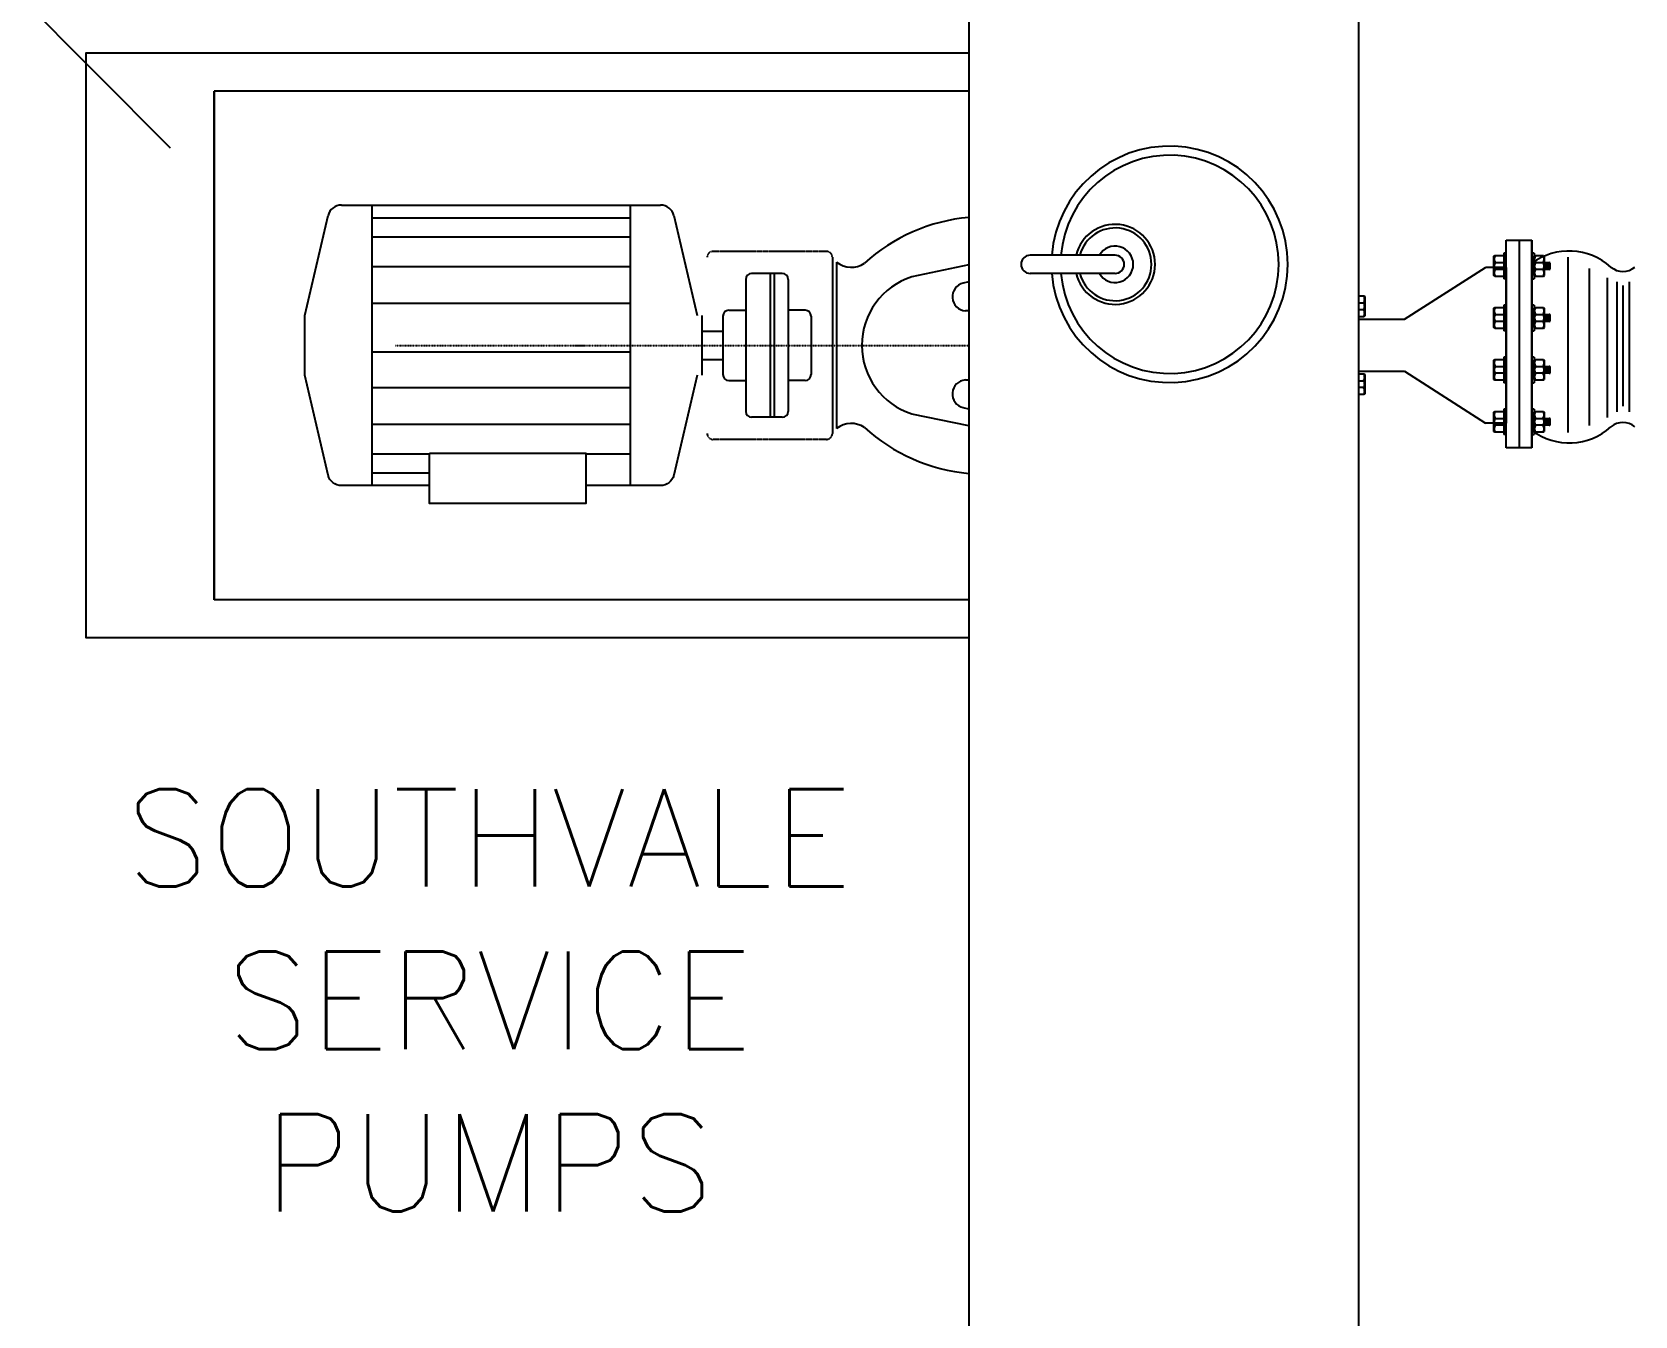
# Model space of a CAD drawing. Header units: inches. Extents: x 68782 to 87500, y -27905 to -16049.
# Drawn here: x 80414 to 81648, y -19602 to -18614 of the extents above; entities that cross this region are included whole.
import ezdxf

# ---------------------------------------------------------------- set-up
doc = ezdxf.new("R2010")
doc.units = ezdxf.units.IN
doc.header["$MEASUREMENT"] = 0
doc.linetypes.add('CENTER', pattern=[2, 1.25, -0.25, 0.25, -0.25])
doc.linetypes.add('DASHED2', pattern=[0.375, 0.25, -0.125])
doc.layers.add('M-HVAC-PIPE-TEXT', color=2, linetype='Continuous', lineweight=25)
doc.layers.add('M-X-BKGD', color=8, linetype='Continuous')
doc.styles.add('SIMS', font='simplex.shx')
doc.styles.get("Standard").update_dxf_attribs({"font": 'arial.ttf'})
doc.dimstyles.get("Standard").update_dxf_attribs({"dimtxt": 0.18, "dimasz": 0.18, "dimexe": 0.18, "dimexo": 0.0625, "dimgap": 0.09, "dimtad": 0, "dimtih": 1, "dimtoh": 1, "dimdec": 4, "dimzin": 0, "dimdsep": 46, "dimtxsty": 'Standard', "dimcen": 0.09, "dimadec": 0, "dimazin": 0, "dimtfac": 1, "dimtdec": 4, "dimtofl": 0, "dimtmove": 0, "dimatfit": 3, "dimfxl": 1, "dimtolj": 1, "dimtzin": 0, "dimarcsym": 0})

msp = doc.modelspace()

# ---------------------------------------------------------------- linework, layer by layer
at = {"layer": 'M-X-BKGD'}
for p, q in [((81135, -18586.9), (81135, -25904.9)), ((81435, -18586.9), (81435, -25904.9)), ((81135, -18659.1), (80553.7, -18659.1)), ((80553.7, -18659.1), (80553.7, -19050.7)), ((80553.7, -19050.7), (80553.7, -18659.1)), ((81135, -18659.1), (80553.7, -18659.1)), ((80651.7, -18747), (80675.2, -18747)), ((80675.2, -18747), (80675.2, -18962.8)), ((80675.2, -18747), (80839.9, -18747)), ((80839.9, -18747), (80897.6, -18747)), ((80874.1, -18747), (80874.1, -18962.8)), ((80623.6, -18831.9), (80641.6, -18755)), ((80907.7, -18755), (80925.7, -18831.9)), ((81548.9, -18853.8), (81548.9, -18773.8)), ((81548.9, -18773.8), (81568.6, -18773.8)), ((81568.6, -18773.8), (81568.6, -18853.8)), ((81568.6, -18773.8), (81568.6, -18933.8)), ((81568.6, -18813.8), (81568.6, -18773.8)), ((81247.6, -18785.5), (81182.2, -18785.5)), ((81548.9, -18864.7), (81548.9, -18784.7)), ((81570.4, -18783.9), (81568.6, -18783.9)), ((81568.6, -18783.9), (81568.6, -18803.6)), ((80991.3, -18799.6), (80967.7, -18799.6)), ((81033.1, -18790.8), (81033.1, -18919)), ((81135, -18793), (81091, -18802)), ((81247.6, -18799.5), (81182.2, -18799.5)), ((81470.4, -18834.7), (81532.9, -18794.9)), ((81548.9, -18794.9), (81532.9, -18794.9)), ((81548.9, -18794.9), (81548.9, -18914.7)), ((81568.6, -18791.7), (81568.6, -18917.9)), ((81568.6, -18793.8), (81570.4, -18793.8)), ((80963.1, -18804.1), (80963.1, -18905.7)), ((80995.9, -18804.1), (80995.9, -18905.7)), ((81135, -18805.9), (81130.5, -18806.9)), ((81568.6, -18853.8), (81568.6, -18813.8)), ((81570.4, -18823.9), (81568.6, -18823.9)), ((81568.6, -18823.9), (81568.6, -18843.6)), ((80945.5, -18832.4), (80945.5, -18877.4)), ((80950.1, -18827.8), (80963.1, -18827.8)), ((81008.9, -18827.8), (80995.9, -18827.8)), ((81013.5, -18832.4), (81013.5, -18877.4)), ((81435, -18834.7), (81470.4, -18834.7)), ((81435, -18834.7), (81470.4, -18834.7)), ((81568.6, -18833.8), (81570.4, -18833.8)), ((80928.7, -18844), (80945.5, -18844)), ((81548.9, -18854.8), (81548.9, -18854.8)), ((81568.6, -18933.8), (81568.6, -18853.8)), ((81568.6, -18893.8), (81568.6, -18853.8)), ((80928.7, -18865.8), (80945.5, -18865.8)), ((81570.4, -18863.9), (81568.6, -18863.9)), ((81568.6, -18863.9), (81568.6, -18883.6)), ((81568.6, -18873.8), (81570.4, -18873.8)), ((80950.1, -18882), (80963.1, -18882)), ((81008.9, -18882), (80995.9, -18882)), ((81435, -18874.7), (81470.4, -18874.7)), ((81435, -18874.7), (81470.4, -18874.7)), ((81470.4, -18874.7), (81532.9, -18914.7)), ((81568.6, -18933.8), (81568.6, -18893.8)), ((80991.3, -18910.2), (80967.7, -18910.2)), ((81135, -18916.8), (81091, -18907.8)), ((81135, -18903.9), (81130.5, -18902.9)), ((81570.4, -18903.9), (81568.6, -18903.9)), ((81568.6, -18903.9), (81568.6, -18923.6)), ((81548.9, -18914.7), (81532.9, -18914.7)), ((81568.6, -18913.8), (81570.4, -18913.8)), ((81568.6, -18933.8), (81548.9, -18933.8)), ((81135, -19050.7), (80553.7, -19050.7)), ((81135, -19050.7), (80553.7, -19050.7))]:
    msp.add_line(p, q, dxfattribs=at)
at = {"layer": 'M-X-BKGD', "color": 8}
for p, q in [((80675.2, -18756.8), (80839.9, -18756.8)), ((80839.9, -18756.8), (80874.1, -18756.8)), ((80675.2, -18771.3), (80839.9, -18771.3)), ((80839.9, -18771.3), (80874.1, -18771.3)), ((80874.1, -18780.8), (80874.1, -18929)), ((81029.9, -18787.1), (81029.9, -18922.7)), ((80675.2, -18794.2), (80839.9, -18794.2)), ((80839.9, -18794.2), (80874.1, -18794.2)), ((80981.9, -18799.6), (80981.9, -18910.2)), ((80985, -18799.6), (80985, -18910.2)), ((80675.2, -18822.5), (80839.9, -18822.5)), ((80839.9, -18822.5), (80874.1, -18822.5)), ((80675.2, -18859.9), (80839.9, -18859.9)), ((80839.9, -18859.9), (80874.1, -18859.9)), ((80675.2, -18887.3), (80839.9, -18887.3)), ((80839.9, -18887.3), (80874.1, -18887.3)), ((80675.2, -18915.6), (80839.9, -18915.6)), ((80839.9, -18915.6), (80874.1, -18915.6)), ((80675.2, -18938.5), (80719.5, -18938.5)), ((80839.9, -18938.5), (80874.1, -18938.5)), ((80675.2, -18953), (80719.5, -18953))]:
    msp.add_line(p, q, dxfattribs=at)
at = {"layer": 'M-X-BKGD', "linetype": 'Continuous'}
for p, q in [((81548.9, -18783.6), (81548.9, -18773.8)), ((81558.7, -18773.8), (81558.7, -18933.8)), ((81568.6, -18773.8), (81568.6, -18933.8)), ((81568.6, -18783.6), (81568.6, -18773.8)), ((81539.3, -18786.3), (81540, -18785.7)), ((81539.3, -18801.2), (81539.3, -18786.3)), ((81540, -18785.7), (81546.4, -18785.7)), ((81546.4, -18785.7), (81547.1, -18786.3)), ((81548.9, -18783.9), (81547.1, -18783.9)), ((81547.1, -18783.9), (81547.1, -18803.6)), ((81570.4, -18783.9), (81570.4, -18803.6)), ((81570.4, -18786.3), (81571, -18785.7)), ((81570.4, -18801.2), (81570.4, -18786.3)), ((81571, -18785.7), (81577.5, -18785.7)), ((81577.5, -18785.7), (81578.1, -18786.3)), ((81578.1, -18786.3), (81578.1, -18801.2)), ((81540.7, -18791.1), (81547.1, -18791.1)), ((81547.1, -18796.4), (81540.7, -18796.4)), ((81571.7, -18791.1), (81576.8, -18791.1)), ((81576.8, -18796.4), (81571.7, -18796.4)), ((81578.1, -18791.1), (81582, -18791.1)), ((81582, -18796.4), (81578.1, -18796.4)), ((81582.6, -18795.8), (81582.6, -18791.7)), ((81540, -18801.8), (81539.3, -18801.2)), ((81546.4, -18801.8), (81540, -18801.8)), ((81546.4, -18801.8), (81547.1, -18801.2)), ((81548.9, -18803.6), (81547.1, -18803.6)), ((81548.9, -18822.5), (81548.9, -18802.8)), ((81568.6, -18822.5), (81568.6, -18802.8)), ((81568.6, -18803.6), (81570.4, -18803.6)), ((81571, -18801.8), (81570.4, -18801.2)), ((81577.5, -18801.8), (81571, -18801.8)), ((81577.5, -18801.8), (81578.1, -18801.2)), ((81626.6, -18802.9), (81626.6, -18910.3)), ((81633.9, -18806), (81633.9, -18906.1)), ((81638.7, -18808.9), (81638.7, -18901.8)), ((81643.5, -18806), (81643.5, -18906.1)), ((81435, -18816.7), (81439.2, -18816.7)), ((81435, -18822.1), (81438.6, -18822.1)), ((81439.2, -18816.7), (81439.9, -18817.3)), ((81439.9, -18817.3), (81439.9, -18832.2)), ((81548.9, -18823.9), (81547.1, -18823.9)), ((81547.1, -18823.9), (81547.1, -18843.6)), ((81570.4, -18823.9), (81570.4, -18843.6)), ((81438.6, -18827.4), (81435, -18827.4)), ((81439.2, -18832.8), (81435, -18832.8)), ((81439.9, -18832.2), (81439.2, -18832.8)), ((81539.3, -18826.3), (81540, -18825.7)), ((81539.3, -18841.2), (81539.3, -18826.3)), ((81540, -18825.7), (81546.4, -18825.7)), ((81540.7, -18831.1), (81547.1, -18831.1)), ((81547.1, -18836.4), (81540.7, -18836.4)), ((81546.4, -18825.7), (81547.1, -18826.3)), ((81570.4, -18826.3), (81571, -18825.7)), ((81570.4, -18841.2), (81570.4, -18826.3)), ((81571, -18825.7), (81577.5, -18825.7)), ((81571.7, -18831.1), (81576.8, -18831.1)), ((81576.8, -18836.4), (81571.7, -18836.4)), ((81577.5, -18825.7), (81578.1, -18826.3)), ((81578.1, -18826.3), (81578.1, -18841.2)), ((81578.1, -18831.1), (81582, -18831.1)), ((81582, -18836.4), (81578.1, -18836.4)), ((81582.6, -18835.8), (81582.6, -18831.7)), ((81540, -18841.8), (81539.3, -18841.2)), ((81546.4, -18841.8), (81540, -18841.8)), ((81546.4, -18841.8), (81547.1, -18841.2)), ((81548.9, -18843.6), (81547.1, -18843.6)), ((81548.9, -18845), (81548.9, -18864.7)), ((81568.6, -18843.6), (81570.4, -18843.6)), ((81568.6, -18845), (81568.6, -18864.7)), ((81571, -18841.8), (81570.4, -18841.2)), ((81577.5, -18841.8), (81571, -18841.8)), ((81577.5, -18841.8), (81578.1, -18841.2)), ((81539.3, -18866.3), (81540, -18865.7)), ((81539.3, -18881.2), (81539.3, -18866.3)), ((81540, -18865.7), (81546.4, -18865.7)), ((81540.7, -18871.1), (81547.1, -18871.1)), ((81546.4, -18865.7), (81547.1, -18866.3)), ((81548.9, -18863.9), (81547.1, -18863.9)), ((81547.1, -18863.9), (81547.1, -18883.6)), ((81570.4, -18863.9), (81570.4, -18883.6)), ((81570.4, -18866.3), (81571, -18865.7)), ((81570.4, -18881.2), (81570.4, -18866.3)), ((81571, -18865.7), (81577.5, -18865.7)), ((81571.7, -18871.1), (81576.8, -18871.1)), ((81577.5, -18865.7), (81578.1, -18866.3)), ((81578.1, -18866.3), (81578.1, -18881.2)), ((81578.1, -18871.1), (81582, -18871.1)), ((81582.6, -18875.8), (81582.6, -18871.7)), ((81435, -18876.7), (81439.2, -18876.7)), ((81435, -18882.1), (81438.6, -18882.1)), ((81439.2, -18876.7), (81439.9, -18877.3)), ((81439.9, -18877.3), (81439.9, -18892.2)), ((81540, -18881.8), (81539.3, -18881.2)), ((81546.4, -18881.8), (81540, -18881.8)), ((81547.1, -18876.4), (81540.7, -18876.4)), ((81546.4, -18881.8), (81547.1, -18881.2)), ((81548.9, -18883.6), (81547.1, -18883.6)), ((81548.9, -18883.9), (81548.9, -18903.6)), ((81568.6, -18883.6), (81570.4, -18883.6)), ((81568.6, -18883.9), (81568.6, -18903.6)), ((81571, -18881.8), (81570.4, -18881.2)), ((81577.5, -18881.8), (81571, -18881.8)), ((81576.8, -18876.4), (81571.7, -18876.4)), ((81577.5, -18881.8), (81578.1, -18881.2)), ((81582, -18876.4), (81578.1, -18876.4)), ((81438.6, -18887.4), (81435, -18887.4)), ((81439.2, -18892.8), (81435, -18892.8)), ((81439.9, -18892.2), (81439.2, -18892.8)), ((81539.3, -18906.3), (81540, -18905.7)), ((81539.3, -18921.2), (81539.3, -18906.3)), ((81540, -18905.7), (81546.4, -18905.7)), ((81540.7, -18911.1), (81547.1, -18911.1)), ((81546.4, -18905.7), (81547.1, -18906.3)), ((81548.9, -18903.9), (81547.1, -18903.9)), ((81547.1, -18903.9), (81547.1, -18923.6)), ((81570.4, -18903.9), (81570.4, -18923.6)), ((81570.4, -18906.3), (81571, -18905.7)), ((81570.4, -18921.2), (81570.4, -18906.3)), ((81571, -18905.7), (81577.5, -18905.7)), ((81571.7, -18911.1), (81576.8, -18911.1)), ((81577.5, -18905.7), (81578.1, -18906.3)), ((81578.1, -18906.3), (81578.1, -18921.2)), ((81578.1, -18911.1), (81582, -18911.1)), ((81540, -18921.8), (81539.3, -18921.2)), ((81546.4, -18921.8), (81540, -18921.8)), ((81547.1, -18916.4), (81540.7, -18916.4)), ((81546.4, -18921.8), (81547.1, -18921.2)), ((81548.9, -18923.6), (81547.1, -18923.6)), ((81568.6, -18923.6), (81570.4, -18923.6)), ((81571, -18921.8), (81570.4, -18921.2)), ((81577.5, -18921.8), (81571, -18921.8)), ((81576.8, -18916.4), (81571.7, -18916.4)), ((81577.5, -18921.8), (81578.1, -18921.2)), ((81582, -18916.4), (81578.1, -18916.4)), ((81582.6, -18915.8), (81582.6, -18911.7))]:
    msp.add_line(p, q, dxfattribs=at)
at = {"layer": 'M-X-BKGD', "color": 8, "linetype": 'DASHED2'}
for p, q in [((81025.3, -18782.5), (80938, -18782.5)), ((81025.3, -18927.3), (80938, -18927.3))]:
    msp.add_line(p, q, dxfattribs=at)
at = {"layer": 'M-X-BKGD', "color": 8, "linetype": 'Continuous'}
for p, q in [((81596.2, -18787), (81596.2, -18922)), ((81612.8, -18795.6), (81612.8, -18916.5))]:
    msp.add_line(p, q, dxfattribs=at)
at = {"layer": 'M-X-BKGD', "color": 8, "linetype": 'CENTER', "ltscale": 0.1}
for p, q in [((80693.5, -18854.9), (80839.9, -18854.9)), ((80832, -18854.9), (81135, -18854.9))]:
    msp.add_line(p, q, dxfattribs=at)
at = {"layer": 'M-X-BKGD'}
for points in [[(81135, -18629.9), (80455, -18629.9), (80455, -19079.9), (81135, -19079.9)], [(80623.6, -18877.9), (80623.6, -18831.9)], [(80929.3, -18831.9), (80929.3, -18877.9)], [(81135, -18828.3), (81132.3, -18828.3)], [(81132.3, -18881.5), (81132.3, -18881.5), (81135, -18881.5)], [(80719.5, -18962.8), (80675.2, -18962.8)]]:
    msp.add_lwpolyline(points, dxfattribs=at)
at = {"layer": 'M-X-BKGD', "linetype": 'Continuous'}
msp.add_lwpolyline([(81548.9, -18933.8), (81548.9, -18773.8)], dxfattribs=at)
at = {"layer": 'M-X-BKGD'}
for points in [[(80675.2, -18962.8), (80651.7, -18962.8, -0.348273), (80641.6, -18954.8), (80623.6, -18877.9)], [(80925.7, -18877.9), (80907.7, -18954.8, -0.348273), (80897.6, -18962.8), (80839.9, -18962.8)]]:
    msp.add_lwpolyline(points, format="xyb", dxfattribs=at)
msp.add_lwpolyline([(80719.6, -18937.9), (80839.9, -18937.9), (80839.9, -18976.5), (80719.6, -18976.5)], close=True, dxfattribs=at)
for centre, radius, start, end in [((81289.6, -18792.5), 91, 184.4117, 175.5883), ((81289.6, -18792.5), 84, 184.7802, 175.2198), ((80651.7, -18757.3), 10.4, 90, 166.8074), ((80897.6, -18757.3), 10.4, 13.1926, 90), ((81147.3, -18893.8), 138, 95.1404, 132.2712), ((81247.6, -18792.5), 30.8, 193.1366, 166.8634), ((81247.6, -18792.5), 28, 194.4775, 165.5225), ((81182.2, -18792.5), 7, 90, 270), ((81247.6, -18792.5), 14, 210, 150), ((81247.6, -18792.5), 7, 270, 90), ((80967.7, -18804.1), 4.57, 90, 180), ((80991.3, -18804.1), 4.57, 0, 90), ((81044.4, -18776.9), 17.9, 231.1071, 304.4493), ((81108.1, -18854.9), 55.5, 107.9004, 252.0996), ((81133.1, -18817.5), 10.8, 103.5566, 265.892), ((80950.1, -18832.4), 4.57, 90, 180), ((81008.9, -18832.4), 4.57, 0, 90), ((80950.1, -18877.4), 4.57, 180, 270), ((81008.9, -18877.4), 4.57, 270, 0), ((81133.1, -18892.3), 10.8, 94.108, 256.4434), ((80967.7, -18905.7), 4.57, 180, 270), ((80991.3, -18905.7), 4.57, 270, 0), ((81044.4, -18932.9), 17.9, 55.5507, 128.8929), ((81147.3, -18816), 138, 227.7288, 264.8596)]:
    msp.add_arc(centre, radius, start, end, dxfattribs=at)
at = {"layer": 'M-X-BKGD', "color": 8, "linetype": 'DASHED2'}
for centre, start, end in [((80938, -18787.1), 90, 180), ((81025.3, -18787.1), 0, 90), ((80938, -18922.7), 180, 270), ((81025.3, -18922.7), 270, 0)]:
    msp.add_arc(centre, 4.57, start, end, dxfattribs=at)
at = {"layer": 'M-X-BKGD', "linetype": 'Continuous'}
for centre, radius, start, end in [((81542.9, -18788.4), 3.48, 129.3849, 230.6151), ((81597.3, -18829.9), 47.7, 47.6861, 126.9672), ((81573.9, -18788.4), 3.48, 129.3849, 230.6151), ((81574.6, -18788.4), 3.48, 309.3849, 50.6151), ((81542.9, -18793.8), 3.48, 129.3849, 230.6151), ((81542.9, -18799.1), 3.48, 129.3849, 230.6151), ((81573.9, -18793.8), 3.48, 129.3849, 230.6151), ((81573.9, -18799.1), 3.48, 129.3849, 230.6151), ((81574.6, -18793.8), 3.48, 309.3849, 50.6151), ((81574.6, -18799.1), 3.48, 309.3849, 50.6151), ((81568.3, -18796), 10.9, 358.1407, 25.6381), ((81568.3, -18796), 10.2, 358.1407, 16.5975), ((81568.3, -18796), 11.5, 358.1407, 25.3626), ((81568.3, -18796), 12.2, 358.1407, 23.9319), ((81568.3, -18796), 12.8, 358.1407, 22.6587), ((81568.3, -18796), 13.5, 358.1407, 21.5176), ((81568.3, -18796), 14.1, 358.9617, 20.4885), ((81582, -18791.7), 0.645, 0, 90), ((81582, -18795.8), 0.645, 270, 0), ((81638.7, -18783.9), 14.1, 229.1589, 310.8411), ((81436.4, -18819.4), 3.48, 309.3849, 50.6151), ((81436.4, -18824.7), 3.48, 309.3849, 50.6151), ((81436.4, -18830.1), 3.48, 309.3849, 50.6151), ((81542.9, -18828.4), 3.48, 129.3849, 230.6151), ((81542.9, -18833.8), 3.48, 129.3849, 230.6151), ((81542.9, -18839.1), 3.48, 129.3849, 230.6151), ((81573.9, -18828.4), 3.48, 129.3849, 230.6151), ((81573.9, -18833.8), 3.48, 129.3849, 230.6151), ((81573.9, -18839.1), 3.48, 129.3849, 230.6151), ((81574.6, -18828.4), 3.48, 309.3849, 50.6151), ((81574.6, -18833.8), 3.48, 309.3849, 50.6151), ((81574.6, -18839.1), 3.48, 309.3849, 50.6151), ((81568.3, -18836), 10.9, 358.1407, 25.6381), ((81568.3, -18836), 10.2, 358.1407, 16.5975), ((81568.3, -18836), 11.5, 358.1407, 25.3626), ((81568.3, -18836), 12.2, 358.1407, 23.9319), ((81568.3, -18836), 12.8, 358.1407, 22.6587), ((81568.3, -18836), 13.5, 358.1407, 21.5176), ((81568.3, -18836), 14.1, 358.9617, 20.4885), ((81582, -18831.7), 0.645, 0, 90), ((81582, -18835.8), 0.645, 270, 0), ((81542.9, -18868.4), 3.48, 129.3849, 230.6151), ((81542.9, -18873.8), 3.48, 129.3849, 230.6151), ((81573.9, -18868.4), 3.48, 129.3849, 230.6151), ((81573.9, -18873.8), 3.48, 129.3849, 230.6151), ((81574.6, -18868.4), 3.48, 309.3849, 50.6151), ((81574.6, -18873.8), 3.48, 309.3849, 50.6151), ((81568.3, -18876), 10.9, 358.1407, 25.6381), ((81568.3, -18876), 10.2, 358.1407, 16.5975), ((81568.3, -18876), 11.5, 358.1407, 25.3626), ((81568.3, -18876), 12.2, 358.1407, 23.9319), ((81568.3, -18876), 12.8, 358.1407, 22.6587), ((81568.3, -18876), 13.5, 358.1407, 21.5176), ((81568.3, -18876), 14.1, 358.9617, 20.4885), ((81582, -18871.7), 0.645, 0, 90), ((81436.4, -18879.4), 3.48, 309.3849, 50.6151), ((81436.4, -18884.7), 3.48, 309.3849, 50.6151), ((81542.9, -18879.1), 3.48, 129.3849, 230.6151), ((81573.9, -18879.1), 3.48, 129.3849, 230.6151), ((81574.6, -18879.1), 3.48, 309.3849, 50.6151), ((81582, -18875.8), 0.645, 270, 0), ((81436.4, -18890.1), 3.48, 309.3849, 50.6151), ((81542.9, -18908.4), 3.48, 129.3849, 230.6151), ((81542.9, -18913.8), 3.48, 129.3849, 230.6151), ((81573.9, -18908.4), 3.48, 129.3849, 230.6151), ((81573.9, -18913.8), 3.48, 129.3849, 230.6151), ((81574.6, -18908.4), 3.48, 309.3849, 50.6151), ((81574.6, -18913.8), 3.48, 309.3849, 50.6151), ((81568.3, -18916), 10.9, 358.1407, 25.6381), ((81568.3, -18916), 11.5, 358.1407, 25.3626), ((81568.3, -18916), 12.2, 358.1407, 23.9319), ((81568.3, -18916), 12.8, 358.1407, 22.6587), ((81568.3, -18916), 13.5, 358.1407, 21.5176), ((81568.3, -18916), 14.1, 358.9617, 20.4885), ((81582, -18911.7), 0.645, 0, 90), ((81542.9, -18919.1), 3.48, 129.3849, 230.6151), ((81597.3, -18882.3), 47.7, 233.0328, 312.3139), ((81573.9, -18919.1), 3.48, 129.3849, 230.6151), ((81574.6, -18919.1), 3.48, 309.3849, 50.6151), ((81568.3, -18916), 10.2, 358.1407, 16.5975), ((81582, -18915.8), 0.645, 270, 0), ((81638.7, -18928.3), 14.1, 49.1589, 130.8411)]:
    msp.add_arc(centre, radius, start, end, dxfattribs=at)

# ---------------------------------------------------------------- texts
at = {"layer": 'M-HVAC-PIPE-TEXT', "color": 3, "insert": (80765.3, -19196.6, -422.2), "char_height": 75, "attachment_point": 2, "style": 'SIMS'}
msp.add_mtext('\\A1;SOUTHVALE\\PSERVICE\\PPUMPS', dxfattribs=at)

# ---------------------------------------------------------------- leaders
at = {"color": 1}
msp.add_leader([(80520.1, -18703.1), (80320.2, -18501.9), (80168.1, -18501.9)], dimstyle='Standard', override={"dimscale": 1, "dimasz": 0.08, "dimtad": 0, "dimfxl": 0.009}, dxfattribs=at)

doc.saveas('drawing.dxf')
